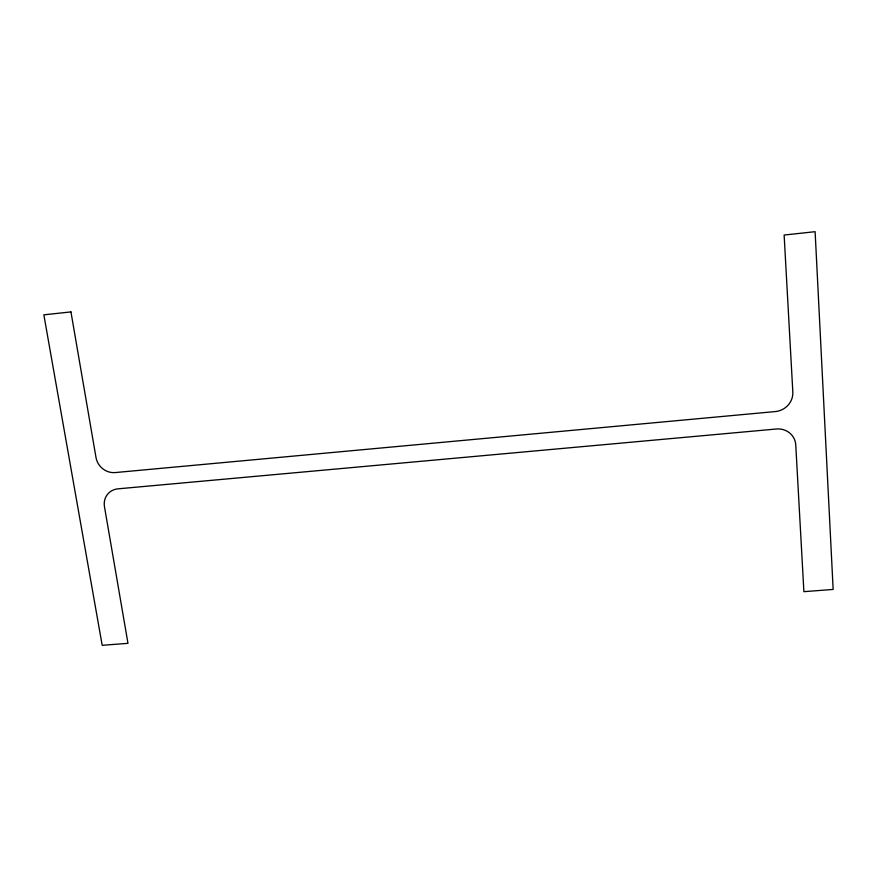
<?xml version="1.0" encoding="UTF-8"?>
<svg xmlns="http://www.w3.org/2000/svg" width="877" height="877" viewBox="0 0 877 877"><rect width="100%" height="100%" fill="white"/><g stroke="black" fill="none" stroke-linecap="round" stroke-linejoin="round"><path stroke-width="1.32" d="M70.949 311.905L43.85 314.832L102.192 645.308L127.976 643.334L104.462 506.676A17.112 15.797 42.3 0 1 117.956 488.84L776.353 429.006A18.494 17.463 -20.3 0 1 795.757 444.924L803.891 591.668L833.15 589.432L815.117 231.692L784.126 235.036L792.83 392.063A18.702 17.726 -25 0 1 775.334 411.565L115.205 472.571A17.299 16.016 45.6 0 1 96.01 457.542L70.949 311.905"/></g></svg>
